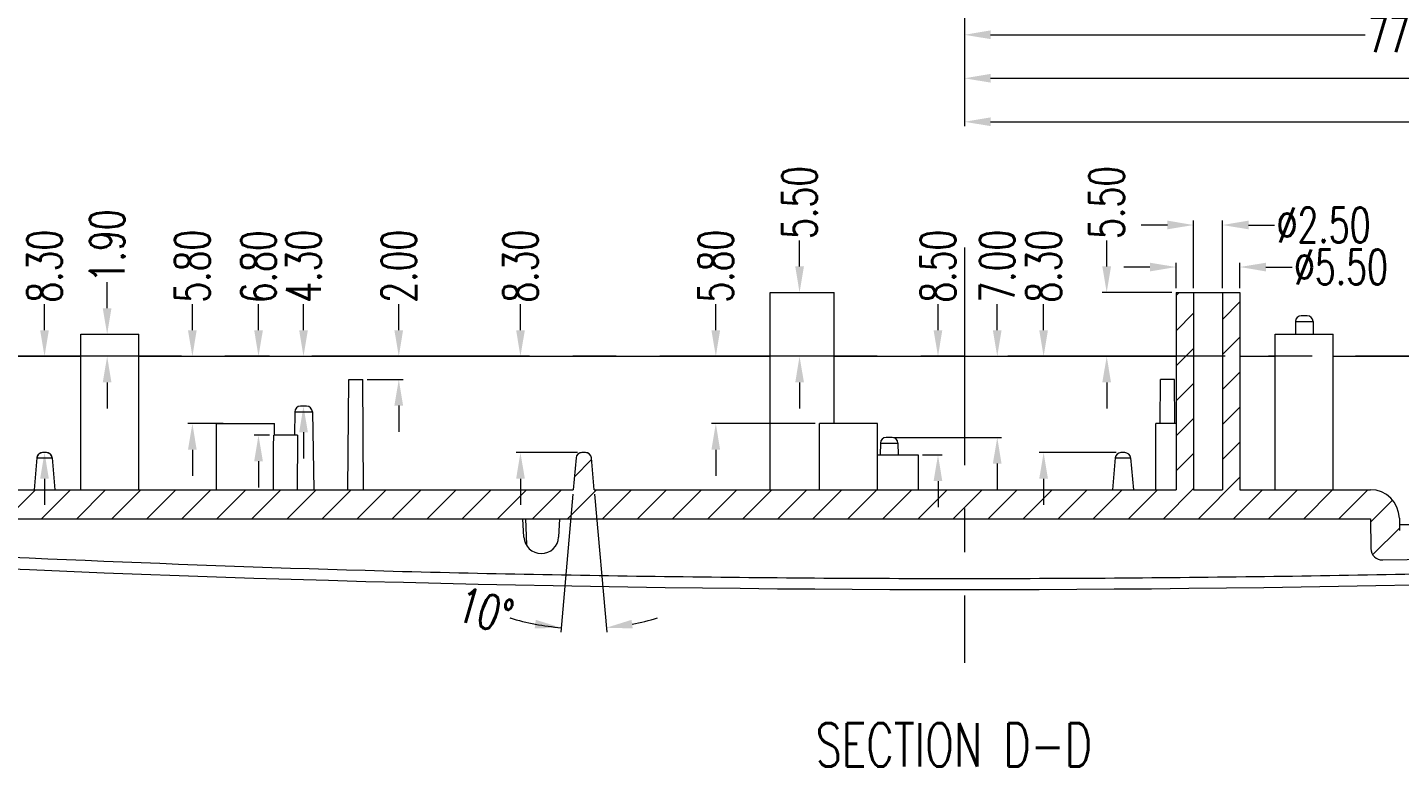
# Model space of a CAD drawing. Header units: millimetres. Extents: x 8061 to 9633, y -505 to -163.
# Drawn here: x 9093.5 to 9211.8, y -505.3 to -441.5 of the extents above; entities that cross this region are included whole.
import ezdxf
from ezdxf.enums import TextEntityAlignment as Align

# ---------------------------------------------------------------- set-up
doc = ezdxf.new("R2010")
doc.units = ezdxf.units.MM
doc.linetypes.add('CENTER', pattern=[0.6, 0.375, -0.075, 0.075, -0.075])
doc.layers.get('Defpoints').update_dxf_attribs({"linetype": 'CONTINUOUS'})
for name, color, linetype, lineweight in [('dim', 82, 'CONTINUOUS', 9), ('hatch', 56, 'CONTINUOUS', 9), ('part', 7, 'CONTINUOUS', 20)]:
    doc.layers.add(name, color=color, linetype=linetype, lineweight=lineweight)
doc.styles.get("Standard").update_dxf_attribs({"font": 'romans.shx', "width": 0.7})
doc.dimstyles.new('03', dxfattribs={"dimscale": 0.75, "dimtxt": 4, "dimasz": 3, "dimexe": 0.5, "dimexo": 0.5, "dimgap": 0.09, "dimtad": 0, "dimzin": 0, "dimdsep": 46, "dimtxsty": 'Standard', "dimcen": 0, "dimclrd": 256, "dimclre": 256, "dimclrt": 6, "dimazin": 2, "dimtp": 0.01, "dimtm": 0.01, "dimtfac": 1, "dimtofl": 0, "dimtmove": 0, "dimatfit": 0, "dimfxl": 1, "dimtolj": 1, "dimtzin": 0, "dimlwd": -1, "dimlwe": -1, "dimarcsym": 0})

# ---------------------------------------------------------------- blocks, each defined once
blk = doc.blocks.new('*D391')
at = {"layer": 'Defpoints', "color": 0}
for p in [(42012.67, -13078.35), (41935.02, -13089.94), (42012.67, -13108.69)]:
    blk.add_point(p, dxfattribs=at)
at = {"layer": 'dim'}
for p, q in [((42012.67, -13078.72), (42012.67, -13109.06)), ((41935.02, -13090.31), (41935.02, -13109.06)), ((41937.27, -13108.69), (41969.58, -13108.69)), ((42010.42, -13108.69), (41978.12, -13108.69))]:
    blk.add_line(p, q, dxfattribs=at)
for points in [[(41937.27, -13108.31), (41937.27, -13109.06), (41935.02, -13108.69)], [(42010.42, -13108.31), (42010.42, -13109.06), (42012.67, -13108.69)]]:
    blk.add_solid(points, dxfattribs=at)
at = {"layer": 'dim', "color": 6, "insert": (41973.85, -13108.69), "char_height": 3, "attachment_point": 5}
blk.add_mtext('\\A1;77.65', dxfattribs=at)
blk = doc.blocks.new('*D392')
at = {"layer": 'Defpoints', "color": 0}
for p in [(42028.02, -13071.03), (41935.02, -13089.94), (42028.02, -13112.44)]:
    blk.add_point(p, dxfattribs=at)
at = {"layer": 'dim'}
for p, q in [((42028.02, -13071.4), (42028.02, -13112.81)), ((41935.02, -13090.31), (41935.02, -13112.81)), ((41937.27, -13112.44), (41977.26, -13112.44)), ((42025.77, -13112.44), (41985.79, -13112.44))]:
    blk.add_line(p, q, dxfattribs=at)
for points in [[(41937.27, -13112.06), (41937.27, -13112.81), (41935.02, -13112.44)], [(42025.77, -13112.06), (42025.77, -13112.81), (42028.02, -13112.44)]]:
    blk.add_solid(points, dxfattribs=at)
at = {"layer": 'dim', "color": 6, "insert": (41981.52, -13112.44), "char_height": 3, "attachment_point": 5}
blk.add_mtext('\\A1;93.00', dxfattribs=at)
blk = doc.blocks.new('*D393')
at = {"layer": 'Defpoints', "color": 0}
for p in [(42040.02, -13086.51), (41935.02, -13089.94), (42040.02, -13116.19)]:
    blk.add_point(p, dxfattribs=at)
at = {"layer": 'dim'}
for p, q in [((42040.02, -13086.89), (42040.02, -13116.56)), ((41935.02, -13090.31), (41935.02, -13116.56)), ((41937.27, -13116.19), (41982.41, -13116.19)), ((42037.77, -13116.19), (41992.64, -13116.19))]:
    blk.add_line(p, q, dxfattribs=at)
for points in [[(41937.27, -13115.81), (41937.27, -13116.56), (41935.02, -13116.19)], [(42037.77, -13115.81), (42037.77, -13116.56), (42040.02, -13116.19)]]:
    blk.add_solid(points, dxfattribs=at)
at = {"layer": 'dim', "color": 6, "insert": (41987.52, -13116.19), "char_height": 3, "attachment_point": 5}
blk.add_mtext('\\A1;105.00', dxfattribs=at)
blk = doc.blocks.new('*D490')
at = {"layer": 'Defpoints', "color": 0}
for p in [(41941.85, -13136.41), (41941.85, -13136.41), (41948.47, -13144.71)]:
    blk.add_point(p, dxfattribs=at)
at = {"layer": 'dim'}
for p, q in [((41941.85, -13134.16), (41941.85, -13131.91)), ((41948.1, -13144.71), (41941.47, -13144.71)), ((41941.85, -13146.96), (41941.85, -13149.21))]:
    blk.add_line(p, q, dxfattribs=at)
for points in [[(41941.47, -13134.16), (41942.22, -13134.16), (41941.85, -13136.41)], [(41941.47, -13146.96), (41942.22, -13146.96), (41941.85, -13144.71)]]:
    blk.add_solid(points, dxfattribs=at)
at = {"layer": 'dim', "color": 6, "insert": (41941.85, -13128.64), "char_height": 3, "attachment_point": 5, "rotation": 90}
blk.add_mtext('\\A1;8.30', dxfattribs=at)
blk = doc.blocks.new('*D491')
at = {"layer": 'Defpoints', "color": 0}
for p in [(41932.74, -13136.41), (41932.74, -13136.41), (41931.02, -13144.91)]:
    blk.add_point(p, dxfattribs=at)
at = {"layer": 'dim'}
for p, q in [((41932.74, -13134.16), (41932.74, -13131.91)), ((41931.4, -13144.91), (41933.11, -13144.91)), ((41932.74, -13147.16), (41932.74, -13149.41))]:
    blk.add_line(p, q, dxfattribs=at)
for points in [[(41932.36, -13134.16), (41933.11, -13134.16), (41932.74, -13136.41)], [(41932.36, -13147.16), (41933.11, -13147.16), (41932.74, -13144.91)]]:
    blk.add_solid(points, dxfattribs=at)
at = {"layer": 'dim', "color": 6, "insert": (41932.74, -13128.64), "char_height": 3, "attachment_point": 5, "rotation": 90}
blk.add_mtext('\\A1;8.50', dxfattribs=at)
blk = doc.blocks.new('*D492')
at = {"layer": 'Defpoints', "color": 0}
for p in [(41937.85, -13136.41), (41937.85, -13136.41), (41928.52, -13143.41)]:
    blk.add_point(p, dxfattribs=at)
at = {"layer": 'dim'}
for p, q in [((41937.85, -13134.16), (41937.85, -13131.91)), ((41928.9, -13143.41), (41938.22, -13143.41)), ((41937.85, -13145.66), (41937.85, -13147.91))]:
    blk.add_line(p, q, dxfattribs=at)
for points in [[(41937.47, -13134.16), (41938.22, -13134.16), (41937.85, -13136.41)], [(41937.47, -13145.66), (41938.22, -13145.66), (41937.85, -13143.41)]]:
    blk.add_solid(points, dxfattribs=at)
at = {"layer": 'dim', "color": 6, "insert": (41937.85, -13128.64), "char_height": 3, "attachment_point": 5, "rotation": 90}
blk.add_mtext('\\A1;7.00', dxfattribs=at)
blk = doc.blocks.new('*D493')
at = {"layer": 'Defpoints', "color": 0}
for p in [(41913.58, -13136.41), (41913.58, -13136.41), (41922.52, -13142.21)]:
    blk.add_point(p, dxfattribs=at)
at = {"layer": 'dim'}
for p, q in [((41913.58, -13134.16), (41913.58, -13131.91)), ((41922.15, -13142.21), (41913.2, -13142.21)), ((41913.58, -13144.46), (41913.58, -13146.71))]:
    blk.add_line(p, q, dxfattribs=at)
for points in [[(41913.2, -13134.16), (41913.95, -13134.16), (41913.58, -13136.41)], [(41913.2, -13144.46), (41913.95, -13144.46), (41913.58, -13142.21)]]:
    blk.add_solid(points, dxfattribs=at)
at = {"layer": 'dim', "color": 6, "insert": (41913.58, -13128.64), "char_height": 3, "attachment_point": 5, "rotation": 90}
blk.add_mtext('\\A1;5.80', dxfattribs=at)
blk = doc.blocks.new('*D494')
at = {"layer": 'Defpoints', "color": 0}
for p in [(41920.8, -13130.91), (41920.8, -13130.91), (41920.8, -13136.41)]:
    blk.add_point(p, dxfattribs=at)
at = {"layer": 'dim'}
for p, q in [((41920.8, -13128.66), (41920.8, -13126.41)), ((41920.8, -13138.66), (41920.8, -13140.91))]:
    blk.add_line(p, q, dxfattribs=at)
for points in [[(41920.43, -13128.66), (41921.18, -13128.66), (41920.8, -13130.91)], [(41920.43, -13138.66), (41921.18, -13138.66), (41920.8, -13136.41)]]:
    blk.add_solid(points, dxfattribs=at)
at = {"layer": 'dim', "color": 6, "insert": (41920.8, -13123.14), "char_height": 3, "attachment_point": 5, "rotation": 90}
blk.add_mtext('\\A1;5.50', dxfattribs=at)
blk = doc.blocks.new('*D495')
at = {"layer": 'Defpoints', "color": 0}
for p in [(41896.73, -13136.41), (41896.73, -13136.41), (41902.02, -13144.71)]:
    blk.add_point(p, dxfattribs=at)
at = {"layer": 'dim'}
for p, q in [((41896.73, -13134.16), (41896.73, -13131.91)), ((41901.65, -13144.71), (41896.36, -13144.71)), ((41896.73, -13146.96), (41896.73, -13149.21))]:
    blk.add_line(p, q, dxfattribs=at)
for points in [[(41896.36, -13134.16), (41897.11, -13134.16), (41896.73, -13136.41)], [(41896.36, -13146.96), (41897.11, -13146.96), (41896.73, -13144.71)]]:
    blk.add_solid(points, dxfattribs=at)
at = {"layer": 'dim', "color": 6, "insert": (41896.73, -13128.64), "char_height": 3, "attachment_point": 5, "rotation": 90}
blk.add_mtext('\\A1;8.30', dxfattribs=at)
blk = doc.blocks.new('*D496')
at = {"layer": 'Defpoints', "color": 0}
for p in [(41886.24, -13136.41), (41886.24, -13136.41), (41883.12, -13138.41)]:
    blk.add_point(p, dxfattribs=at)
at = {"layer": 'dim'}
for p, q in [((41886.24, -13134.16), (41886.24, -13131.91)), ((41883.5, -13138.41), (41886.61, -13138.41)), ((41886.24, -13140.66), (41886.24, -13142.91))]:
    blk.add_line(p, q, dxfattribs=at)
for points in [[(41885.86, -13134.16), (41886.61, -13134.16), (41886.24, -13136.41)], [(41885.86, -13140.66), (41886.61, -13140.66), (41886.24, -13138.41)]]:
    blk.add_solid(points, dxfattribs=at)
at = {"layer": 'dim', "color": 6, "insert": (41886.24, -13128.64), "char_height": 3, "attachment_point": 5, "rotation": 90}
blk.add_mtext('\\A1;2.00', dxfattribs=at)
blk = doc.blocks.new('*D497')
at = {"layer": 'Defpoints', "color": 0}
for p in [(41878.02, -13136.41), (41878.02, -13136.41), (41878.02, -13140.71)]:
    blk.add_point(p, dxfattribs=at)
at = {"layer": 'dim'}
for p, q in [((41878.02, -13134.16), (41878.02, -13131.91)), ((41878.02, -13142.96), (41878.02, -13145.21))]:
    blk.add_line(p, q, dxfattribs=at)
for points in [[(41877.65, -13134.16), (41878.4, -13134.16), (41878.02, -13136.41)], [(41877.65, -13142.96), (41878.4, -13142.96), (41878.02, -13140.71)]]:
    blk.add_solid(points, dxfattribs=at)
at = {"layer": 'dim', "color": 6, "insert": (41878.02, -13128.64), "char_height": 3, "attachment_point": 5, "rotation": 90}
blk.add_mtext('\\A1;4.30', dxfattribs=at)
blk = doc.blocks.new('*D498')
at = {"layer": 'Defpoints', "color": 0}
for p in [(41868.44, -13136.41), (41868.44, -13136.41), (41871.45, -13142.21)]:
    blk.add_point(p, dxfattribs=at)
at = {"layer": 'dim'}
for p, q in [((41868.44, -13134.16), (41868.44, -13131.91)), ((41871.08, -13142.21), (41868.06, -13142.21)), ((41868.44, -13144.46), (41868.44, -13146.71))]:
    blk.add_line(p, q, dxfattribs=at)
for points in [[(41868.06, -13134.16), (41868.81, -13134.16), (41868.44, -13136.41)], [(41868.06, -13144.46), (41868.81, -13144.46), (41868.44, -13142.21)]]:
    blk.add_solid(points, dxfattribs=at)
at = {"layer": 'dim', "color": 6, "insert": (41868.44, -13128.64), "char_height": 3, "attachment_point": 5, "rotation": 90}
blk.add_mtext('\\A1;5.80', dxfattribs=at)
blk = doc.blocks.new('*D499')
at = {"layer": 'Defpoints', "color": 0}
for p in [(41874.14, -13136.41), (41875.45, -13136.41), (41875.45, -13143.21)]:
    blk.add_point(p, dxfattribs=at)
at = {"layer": 'dim'}
for p, q in [((41874.14, -13134.16), (41874.14, -13131.91)), ((41875.08, -13136.41), (41873.77, -13136.41)), ((41875.08, -13143.21), (41873.77, -13143.21)), ((41874.14, -13145.46), (41874.14, -13147.71))]:
    blk.add_line(p, q, dxfattribs=at)
for points in [[(41873.77, -13134.16), (41874.52, -13134.16), (41874.14, -13136.41)], [(41873.77, -13145.46), (41874.52, -13145.46), (41874.14, -13143.21)]]:
    blk.add_solid(points, dxfattribs=at)
at = {"layer": 'dim', "color": 6, "insert": (41874.14, -13128.69), "char_height": 3, "attachment_point": 5, "rotation": 90}
blk.add_mtext('\\A1;6.80', dxfattribs=at)
blk = doc.blocks.new('*D500')
at = {"layer": 'Defpoints', "color": 0}
for p in [(41861.09, -13134.51), (41861.09, -13134.51), (41861.09, -13136.41)]:
    blk.add_point(p, dxfattribs=at)
at = {"layer": 'dim'}
for p, q in [((41861.09, -13132.26), (41861.09, -13130.01)), ((41861.09, -13138.66), (41861.09, -13140.91))]:
    blk.add_line(p, q, dxfattribs=at)
for points in [[(41860.71, -13132.26), (41861.46, -13132.26), (41861.09, -13134.51)], [(41860.71, -13138.66), (41861.46, -13138.66), (41861.09, -13136.41)]]:
    blk.add_solid(points, dxfattribs=at)
at = {"layer": 'dim', "color": 6, "insert": (41861.09, -13126.89), "char_height": 3, "attachment_point": 5, "rotation": 90}
blk.add_mtext('\\A1;1.90', dxfattribs=at)
blk = doc.blocks.new('*D501')
at = {"layer": 'Defpoints', "color": 0}
for p in [(41855.69, -13136.41), (41855.69, -13136.41), (41855.69, -13144.71)]:
    blk.add_point(p, dxfattribs=at)
at = {"layer": 'dim'}
for p, q in [((41855.69, -13134.16), (41855.69, -13131.91)), ((41855.69, -13146.96), (41855.69, -13149.21))]:
    blk.add_line(p, q, dxfattribs=at)
for points in [[(41855.31, -13134.16), (41856.06, -13134.16), (41855.69, -13136.41)], [(41855.31, -13146.96), (41856.06, -13146.96), (41855.69, -13144.71)]]:
    blk.add_solid(points, dxfattribs=at)
at = {"layer": 'dim', "color": 6, "insert": (41855.69, -13128.64), "char_height": 3, "attachment_point": 5, "rotation": 90}
blk.add_mtext('\\A1;8.30', dxfattribs=at)
blk = doc.blocks.new('*D507')
at = {"layer": 'Defpoints', "color": 0}
for p in [(41901.52, -13145.17), (41902.85, -13145.17), (41901.28, -13147.91), (41903.09, -13147.91), (41902.84, -13159.89)]:
    blk.add_point(p, dxfattribs=at)
at = {"layer": 'dim'}
for p, q in [((41901.25, -13148.28), (41900.21, -13160.18)), ((41903.12, -13148.28), (41904.17, -13160.18))]:
    blk.add_line(p, q, dxfattribs=at)
for start, end in [(253.431, 265), (253.4457, 259.2229), (280.7771, 286.5543)]:
    blk.add_arc((41902.19, -13137.57), 22.32, start, end, dxfattribs=at)
for points in [[(41898.06, -13159.13), (41897.96, -13159.87), (41900.24, -13159.81)], [(41906.41, -13159.87), (41906.31, -13159.13), (41904.13, -13159.81)]]:
    blk.add_solid(points, dxfattribs=at)
at = {"layer": 'dim', "color": 6, "insert": (41893.7, -13158.34), "char_height": 3, "attachment_point": 5, "rotation": 343.431}
blk.add_mtext('\\A1;10°', dxfattribs=at)
blk = doc.blocks.new('*D508')
at = {"layer": 'Defpoints', "color": 0}
for p in [(41947.29, -13130.91), (41953.27, -13130.91), (41947.29, -13136.41)]:
    blk.add_point(p, dxfattribs=at)
at = {"layer": 'dim'}
for p, q in [((41947.29, -13128.66), (41947.29, -13126.41)), ((41952.9, -13130.91), (41946.91, -13130.91)), ((41947.29, -13138.66), (41947.29, -13140.91))]:
    blk.add_line(p, q, dxfattribs=at)
for points in [[(41946.91, -13128.66), (41947.66, -13128.66), (41947.29, -13130.91)], [(41946.91, -13138.66), (41947.66, -13138.66), (41947.29, -13136.41)]]:
    blk.add_solid(points, dxfattribs=at)
at = {"layer": 'dim', "color": 6, "insert": (41947.29, -13123.14), "char_height": 3, "attachment_point": 5, "rotation": 90}
blk.add_mtext('\\A1;5.50', dxfattribs=at)
blk = doc.blocks.new('*D509')
at = {"layer": 'Defpoints', "color": 0}
for p in [(41957.27, -13125.09), (41954.77, -13130.91), (41957.27, -13130.91)]:
    blk.add_point(p, dxfattribs=at)
at = {"layer": 'dim'}
for p, q in [((41954.77, -13130.53), (41954.77, -13124.71)), ((41957.27, -13130.53), (41957.27, -13124.71)), ((41952.52, -13125.09), (41950.27, -13125.09)), ((41959.52, -13125.09), (41961.77, -13125.09))]:
    blk.add_line(p, q, dxfattribs=at)
for points in [[(41952.52, -13124.71), (41952.52, -13125.46), (41954.77, -13125.09)], [(41959.52, -13124.71), (41959.52, -13125.46), (41957.27, -13125.09)]]:
    blk.add_solid(points, dxfattribs=at)
at = {"layer": 'dim', "color": 6, "insert": (41965.99, -13125.09), "char_height": 3, "attachment_point": 5}
blk.add_mtext('\\A1;%%c2.50', dxfattribs=at)
blk = doc.blocks.new('*D510')
at = {"layer": 'Defpoints', "color": 0}
for p in [(41958.77, -13128.71), (41953.27, -13130.91), (41958.77, -13130.91)]:
    blk.add_point(p, dxfattribs=at)
at = {"layer": 'dim'}
for p, q in [((41953.27, -13130.53), (41953.27, -13128.34)), ((41958.77, -13130.53), (41958.77, -13128.34)), ((41951.02, -13128.71), (41948.77, -13128.71)), ((41961.02, -13128.71), (41963.27, -13128.71))]:
    blk.add_line(p, q, dxfattribs=at)
for points in [[(41951.02, -13128.34), (41951.02, -13129.09), (41953.27, -13128.71)], [(41961.02, -13128.34), (41961.02, -13129.09), (41958.77, -13128.71)]]:
    blk.add_solid(points, dxfattribs=at)
at = {"layer": 'dim', "color": 6, "insert": (41967.49, -13128.71), "char_height": 3, "attachment_point": 5}
blk.add_mtext('\\A1;%%c5.50', dxfattribs=at)

msp = doc.modelspace()

# ---------------------------------------------------------------- linework, layer by layer
at = {"layer": 'part', "color": 1, "linetype": 'CENTER', "ltscale": 50}
for p, q in [((9174.325, -460.522), (9174.325, -496.311)), ((9286.8, -469.894), (9061.85, -469.894))]:
    msp.add_line(p, q, dxfattribs=at)
at = {"layer": 'part', "color": 7, "linetype": 'Continuous'}
for p, q in [((9157.575, -481.394), (9157.575, -464.394)), ((9157.575, -464.394), (9163.075, -464.394)), ((9163.075, -475.694), (9163.075, -464.394)), ((9192.575, -464.394), (9198.075, -464.394)), ((9192.575, -464.394), (9192.575, -481.394)), ((9194.075, -464.394), (9194.075, -481.394)), ((9196.575, -464.394), (9196.575, -481.394)), ((9198.075, -464.394), (9198.075, -481.394)), ((9202.871, -466.889), (9202.861, -467.994)), ((9202.871, -466.889), (9204.38, -466.889)), ((9203.88, -466.394), (9203.371, -466.394)), ((9204.38, -466.889), (9204.389, -467.994)), ((9098.125, -481.416), (9098.125, -467.994)), ((9098.125, -467.994), (9103.125, -467.994)), ((9103.125, -481.394), (9103.125, -467.994)), ((9201.125, -467.994), (9206.125, -467.994)), ((9201.125, -481.394), (9201.125, -467.994)), ((9206.125, -481.394), (9206.125, -467.994)), ((9085.125, -469.894), (9098.125, -469.894)), ((9103.125, -469.894), (9157.575, -469.894)), ((9163.075, -469.894), (9192.575, -469.894)), ((9198.075, -469.894), (9201.125, -469.894)), ((9206.125, -469.894), (9264.575, -469.894)), ((9121.142, -481.394), (9121.225, -471.891)), ((9121.225, -471.894), (9122.425, -471.894)), ((9122.508, -481.394), (9122.425, -471.891)), ((9191.192, -475.694), (9191.225, -471.894)), ((9192.458, -475.694), (9192.425, -471.894)), ((9117.584, -474.194), (9117.067, -474.194)), ((9116.567, -474.685), (9116.532, -476.694)), ((9116.567, -474.685), (9118.084, -474.685)), ((9118.084, -474.685), (9118.201, -481.394)), ((9109.825, -481.394), (9109.825, -475.694)), ((9109.825, -475.694), (9114.825, -475.694)), ((9116.806, -476.694), (9114.752, -476.694)), ((9114.825, -476.694), (9114.825, -475.694)), ((9161.825, -481.394), (9161.825, -475.694)), ((9166.825, -475.694), (9161.825, -475.694)), ((9166.825, -481.394), (9166.825, -475.694)), ((9192.553, -475.694), (9190.825, -475.694)), ((9190.825, -481.394), (9190.825, -475.694)), ((9167.067, -477.385), (9167.049, -478.394)), ((9167.067, -477.385), (9168.584, -477.385)), ((9168.084, -476.894), (9167.567, -476.894)), ((9168.584, -477.385), (9168.601, -478.394)), ((9094.323, -478.65), (9094.083, -481.394)), ((9094.323, -478.65), (9095.652, -478.65)), ((9095.154, -478.194), (9094.821, -478.194)), ((9095.652, -478.65), (9095.892, -481.394)), ((9140.823, -478.65), (9140.583, -481.394)), ((9141.654, -478.194), (9141.321, -478.194)), ((9142.392, -481.394), (9142.152, -478.65)), ((9166.825, -478.394), (9170.325, -478.394)), ((9170.325, -478.394), (9170.325, -481.394)), ((9187.323, -478.65), (9187.083, -481.394)), ((9187.323, -478.65), (9188.652, -478.65)), ((9188.154, -478.194), (9187.821, -478.194)), ((9188.652, -478.65), (9188.892, -481.394)), ((9084.075, -481.394), (9140.583, -481.394)), ((9142.392, -481.394), (9192.575, -481.394)), ((9194.075, -481.394), (9196.575, -481.394)), ((9198.075, -481.394), (9209.324, -481.394)), ((9071.009, -483.894), (9209.325, -483.894)), ((9136.327, -485.472), (9136.245, -483.894)), ((9136.477, -483.885), (9136.556, -486.152)), ((9139.406, -483.894), (9139.323, -485.472)), ((9209.325, -483.894), (9209.37, -486.469)), ((9211.825, -483.85), (9211.844, -484.923)), ((9211.834, -484.394), (9219.608, -484.394)), ((9210.389, -487.451), (9210.387, -487.451))]:
    msp.add_line(p, q, dxfattribs=at)
at = {"layer": 'part', "color": 5, "linetype": 'Continuous'}
for p, q in [((9192.575, -464.661), (9192.842, -464.394)), ((9192.575, -467.684), (9194.075, -466.184)), ((9196.575, -466.707), (9198.075, -465.207)), ((9196.575, -469.73), (9198.075, -468.23)), ((9192.575, -470.707), (9194.075, -469.207)), ((9196.575, -472.754), (9198.075, -471.254)), ((9192.575, -473.73), (9194.075, -472.23)), ((9196.575, -475.777), (9198.075, -474.277)), ((9192.575, -476.754), (9194.075, -475.254)), ((9196.575, -478.8), (9198.075, -477.3)), ((9140.681, -480.276), (9142.165, -478.792)), ((9192.575, -479.777), (9194.075, -478.277)), ((9194.505, -483.894), (9198.075, -480.323)), ((9091.715, -483.894), (9094.215, -481.394)), ((9094.738, -483.894), (9097.238, -481.394)), ((9097.761, -483.894), (9100.261, -481.394)), ((9100.784, -483.894), (9103.284, -481.394)), ((9103.808, -483.894), (9106.308, -481.394)), ((9106.831, -483.894), (9109.331, -481.394)), ((9109.854, -483.894), (9112.354, -481.394)), ((9112.877, -483.894), (9115.377, -481.394)), ((9115.901, -483.894), (9118.401, -481.394)), ((9118.924, -483.894), (9121.424, -481.394)), ((9121.947, -483.894), (9124.447, -481.394)), ((9124.97, -483.894), (9127.47, -481.394)), ((9127.994, -483.894), (9130.494, -481.394)), ((9131.017, -483.894), (9133.517, -481.394)), ((9134.04, -483.894), (9136.54, -481.394)), ((9137.063, -483.894), (9139.563, -481.394)), ((9140.086, -483.894), (9142.586, -481.394)), ((9143.11, -483.894), (9145.61, -481.394)), ((9146.133, -483.894), (9148.633, -481.394)), ((9149.156, -483.894), (9151.656, -481.394)), ((9152.179, -483.894), (9154.679, -481.394)), ((9155.203, -483.894), (9157.703, -481.394)), ((9158.226, -483.894), (9160.726, -481.394)), ((9161.249, -483.894), (9163.749, -481.394)), ((9164.272, -483.894), (9166.772, -481.394)), ((9167.296, -483.894), (9169.796, -481.394)), ((9170.319, -483.894), (9172.819, -481.394)), ((9173.342, -483.894), (9175.842, -481.394)), ((9176.365, -483.894), (9178.865, -481.394)), ((9179.389, -483.894), (9181.889, -481.394)), ((9182.412, -483.894), (9184.912, -481.394)), ((9185.435, -483.894), (9187.935, -481.394)), ((9188.458, -483.894), (9190.958, -481.394)), ((9191.482, -483.894), (9194.075, -481.3)), ((9197.528, -483.894), (9200.028, -481.394)), ((9200.551, -483.894), (9203.051, -481.394)), ((9203.575, -483.894), (9206.075, -481.394)), ((9206.598, -483.894), (9209.098, -481.394)), ((9209.33, -484.184), (9211.221, -482.294)), ((9209.549, -486.989), (9211.84, -484.698))]:
    msp.add_line(p, q, dxfattribs=at)
at = {"layer": 'part', "color": 7, "linetype": 'Continuous'}
for centre, radius, start, end in [((9203.371, -466.894), 0.5, 90, 179.5), ((9203.88, -466.894), 0.5, 0.5, 90), ((9117.067, -474.694), 0.5, 90, 179), ((9117.584, -474.694), 0.5, 1, 90), ((9167.567, -477.394), 0.5, 90, 179), ((9168.084, -477.394), 0.5, 1, 90), ((9094.821, -478.694), 0.5, 90, 175), ((9095.154, -478.694), 0.5, 5, 90), ((9141.321, -478.694), 0.5, 90, 175), ((9141.654, -478.694), 0.5, 5, 90), ((9187.821, -478.694), 0.5, 90, 175), ((9188.154, -478.694), 0.5, 5, 90), ((9209.325, -483.894), 2.5, 1, 90), ((9174.325, 1412.318), 1900.112, 271.087471, 273.116873), ((9137.825, -485.394), 1.5, 183, 357), ((9174.325, 1412.318), 1902.312, 266.890232, 273.109768), ((9210.37, -486.451), 1, 181, 270.97708)]:
    msp.add_arc(centre, radius, start, end, dxfattribs=at)
for points in [[(9192.425, -471.894), (9192.025, -471.894), (9191.625, -471.894), (9191.225, -471.894)], [(9114.73, -481.394), (9114.738, -479.83), (9114.745, -478.263), (9114.752, -476.694)], [(9116.806, -476.694), (9116.796, -478.257), (9116.786, -479.823), (9116.776, -481.394)], [(9094.35, -478.527), (9094.338, -478.564), (9094.323, -478.65)], [(9094.35, -478.527), (9094.338, -478.564), (9094.323, -478.65)], [(9094.388, -478.444), (9094.37, -478.478), (9094.35, -478.527)], [(9094.367, -478.484), (9094.35, -478.527)], [(9094.389, -478.443), (9094.37, -478.478), (9094.367, -478.484)], [(9094.425, -478.39), (9094.419, -478.397), (9094.389, -478.443)], [(9094.546, -478.276), (9094.484, -478.325), (9094.425, -478.39)], [(9094.602, -478.244), (9094.561, -478.267), (9094.546, -478.276)], [(9094.821, -478.194), (9094.646, -478.225), (9094.602, -478.244)], [(9095.374, -478.244), (9095.329, -478.225), (9095.154, -478.194)], [(9095.429, -478.276), (9095.415, -478.267), (9095.374, -478.244)], [(9095.551, -478.39), (9095.492, -478.325), (9095.429, -478.276)], [(9095.587, -478.443), (9095.557, -478.397), (9095.551, -478.39)], [(9095.626, -478.527), (9095.605, -478.478), (9095.587, -478.443)], [(9095.652, -478.65), (9095.637, -478.564), (9095.626, -478.527)], [(9141.102, -478.244), (9141.061, -478.267), (9141.046, -478.276)], [(9141.321, -478.194), (9141.146, -478.225), (9141.102, -478.244)], [(9141.874, -478.244), (9141.829, -478.225), (9141.654, -478.194)], [(9141.929, -478.276), (9141.915, -478.267), (9141.874, -478.244)], [(9142.152, -478.65), (9142.137, -478.564), (9142.126, -478.527)], [(9187.334, -478.584), (9187.323, -478.65)], [(9187.382, -478.455), (9187.37, -478.478), (9187.338, -478.564), (9187.334, -478.584)], [(9187.379, -478.461), (9187.37, -478.478), (9187.338, -478.564), (9187.334, -478.584)], [(9188.642, -478.584), (9188.637, -478.564), (9188.605, -478.478), (9188.593, -478.455)], [(9188.652, -478.65), (9188.642, -478.584)], [(9071.125, -486.245), (9122.64, -488.343), (9148.461, -488.869), (9174.325, -489.045), (9200.189, -488.869), (9226.011, -488.343), (9277.526, -486.245)]]:
    msp.add_spline(points, degree=3, dxfattribs=at)

# ---------------------------------------------------------------- texts
at = {"layer": 'hatch', "width": 0.7}
msp.add_text('SECTION D-D', height=3.75, dxfattribs=at).set_placement((9173.402, -503.386), align=Align.MIDDLE)

# ---------------------------------------------------------------- dimensions: what is measured, and where the dimension line sits
at = {"layer": 'dim'}
for base, p2, picture, middle in [((9267.325, -445.919), (9267.325, -404.512), '*D392', (9220.825, -445.919)), ((9251.971, -442.169), (9251.971, -411.832), '*D391', (9213.148, -442.169)), ((9279.325, -449.669), (9279.325, -419.997), '*D393', (9226.825, -449.669))]:
    dim = msp.add_linear_dim(base=base, p1=(9174.325, -423.419), p2=p2, dimstyle='03', dxfattribs=at)
    dim.commit()
    dim.dimension.update_dxf_attribs({"geometry": picture, "text_midpoint": middle, "insert": (-32760.7, 12666.516)})
for base, p1, p2, picture, middle in [((9160.104, -464.394), (9160.104, -469.894), (9160.104, -464.394), '*D494', (9160.104, -456.626)), ((9186.586, -464.394), (9186.586, -469.894), (9192.575, -464.394), '*D508', (9186.586, -456.626)), ((9100.385, -467.994), (9100.385, -469.894), (9100.385, -467.994), '*D500', (9100.385, -460.376)), ((9094.988, -469.894), (9094.988, -478.194), (9094.988, -469.894), '*D501', (9094.988, -462.126)), ((9107.737, -469.894), (9110.751, -475.694), (9107.737, -469.894), '*D498', (9107.737, -462.126)), ((9113.443, -469.894), (9114.752, -476.694), (9114.752, -469.894), '*D499', (9113.443, -462.176)), ((9117.325, -469.894), (9117.325, -474.194), (9117.325, -469.894), '*D497', (9117.325, -462.126)), ((9125.537, -469.894), (9122.425, -471.894), (9125.537, -469.894), '*D496', (9125.537, -462.126)), ((9136.034, -469.894), (9141.321, -478.194), (9136.034, -469.894), '*D495', (9136.034, -462.126)), ((9152.875, -469.894), (9161.825, -475.694), (9152.875, -469.894), '*D493', (9152.875, -462.126)), ((9177.147, -469.894), (9167.825, -476.894), (9177.147, -469.894), '*D492', (9177.147, -462.126)), ((9172.04, -469.894), (9170.325, -478.394), (9172.04, -469.894), '*D491', (9172.04, -462.126)), ((9181.145, -469.894), (9187.774, -478.196), (9181.145, -469.894), '*D490', (9181.145, -462.126))]:
    dim = msp.add_linear_dim(base=base, p1=p1, p2=p2, angle=90, dimstyle='03', dxfattribs=at)
    dim.commit()
    dim.dimension.update_dxf_attribs({"geometry": picture, "text_midpoint": middle, "insert": (-32760.7, 12666.516)})
for base, p1, p2, picture, middle in [((9196.575, -458.57), (9194.075, -464.394), (9196.575, -464.394), '*D509', (9205.293, -458.57)), ((9198.075, -462.196), (9192.575, -464.394), (9198.075, -464.394), '*D510', (9206.793, -462.196))]:
    dim = msp.add_linear_dim(base=base, p1=p1, p2=p2, text='%%c<>', dimstyle='03', dxfattribs=at)
    dim.commit()
    dim.dimension.update_dxf_attribs({"geometry": picture, "text_midpoint": middle, "insert": (-32760.7, 12666.516)})
dim = msp.add_angular_dim_2l(base=(9142.137, -493.37), line1=((9142.392, -481.394), (9142.152, -478.65)), line2=((9140.823, -478.65), (9140.583, -481.394)), dimstyle='03', dxfattribs=at)
dim.commit()
dim.dimension.update_dxf_attribs({"geometry": '*D507', "text_midpoint": (9132.996, -491.82), "insert": (-32760.7, 12666.516)})

doc.saveas('drawing.dxf')
